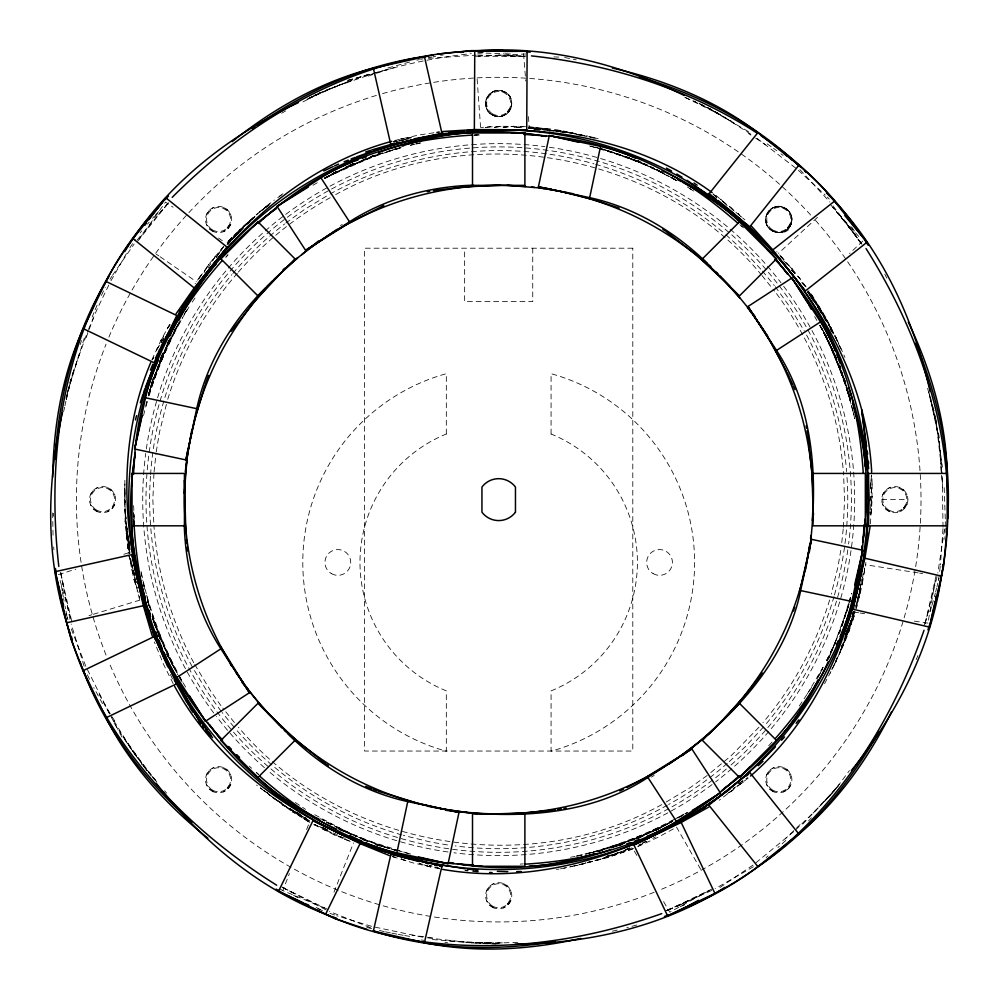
<?xml version="1.0" encoding="UTF-8"?>
<svg xmlns="http://www.w3.org/2000/svg" width="999" height="999" viewBox="0 0 999 999"><rect width="100%" height="100%" fill="white"/><g stroke="black" fill="none" stroke-linecap="round" stroke-linejoin="round"><path stroke-width="0.75" stroke-dasharray="5 3.75" d="M870.404 487.949L870.366 479.557M945.266 526.66L945.304 521.515M786.038 208.604A43.344 23.864 -47.5 0 1 788.835 211.126C793.194 216.084 792.682 224.038 788.361 228.846C792.644 223.951 793.243 215.984 788.735 210.989A45.567 24.513 -50.7 0 0 784.802 207.917C772.202 200.499 758.416 219.418 769.767 229.008A46.928 24.975 -51.6 0 0 772.814 231.169L777.484 232.555L783.328 231.83M945.229 527.934L944.867 539.41M124.863 484.078L124.863 507.679M124.863 491.57L125.137 521.066L128.609 553.309M943.031 527.147L942.219 476.311M942.994 528.633L940.421 564.997M791.895 219.53L791.608 216.746L791.32 223.414M124.863 480.269L125.125 515.109L129.97 552.971M786.375 230.182L787.861 229.008C783.628 233.054 776.46 233.853 771.565 230.444A46.603 24.738 -46.8 0 1 768.743 227.947C761.475 220.055 768.069 205.931 778.795 206.431L776.435 206.668M497.502 116.508C512.3 118.806 517.669 94.942 502.847 91.209A49.338 26.361 82.4 0 0 499.987 90.534C485.127 88.087 479.695 112.313 494.692 115.872M150.462 476.286C145.817 542.594 160.851 610.139 193.107 668.269M150.574 474.725C155.532 401.648 184.515 330.457 231.88 274.613M153.946 473.426L152.859 499.625L153.834 524.288M154.071 471.878L156.031 453.471M843.218 528.908L841.745 542.707M843.331 527.372L844.542 499.625L843.668 476.498M485.701 101.698L485.726 105.544M862.499 579.82L861.937 586.001L856.268 609.003M863.049 573.638L862.636 578.271L863.049 573.763M862.499 579.882L861.937 586.001L865.908 562.4M870.316 501.136L872.139 484.153L871.815 475.112M870.354 523.876L871.94 502.372L872.139 484.153L870.429 499.562M944.517 529.395L937.836 572.989M940.259 566.421L938.685 579.208M860.976 583.703L859.315 597.577L860.913 583.953L860.439 586.126M156.219 451.948L159.503 432.155L166.92 402.21M870.279 509.79L872.127 496.278L870.404 508.641M858.278 595.329L856.493 607.479L858.303 595.479M928.446 620.117L935.626 578.496M840.796 550.374L837.899 567.095L831.293 594.068M856.618 606.343L857.679 600.362M854.432 611.151C850.848 631.655 841.17 650.549 832.017 669.08M858.203 597.377L858.74 594.393M859.265 591.408L859.802 588.423M511.376 107.055L511.675 101.523L510.102 96.766M854.47 611.238L852.796 620.279L855.431 611.825M854.744 609.727L855.581 605.207M936.15 575.524L924.924 624.238M860.938 582.979L861.787 578.896M860.214 587.2L859.078 592.532M937.087 576.66L924.999 624.1M853.146 611.638L848.888 631.405L853.196 612.087M63.586 411.738L64.585 407.255M64.91 405.756L65.909 401.261M66.234 399.762L69.218 386.288M849.325 625.062L845.853 637.637L835.576 662.574L836.925 658.166M938.398 580.681L938.96 578.196M849.387 624.899L847.651 632.504L854.058 611.538M858.116 596.79L858.853 593.593M66.334 399.188L69.555 386.014M936.925 586.863L937.811 583.154M846.977 630.644L844.342 641.221L846.99 630.706M857.367 599.962L855.756 606.293M848.376 627.384L844.567 642.382L848.151 628.808M935.663 591.808L936.6 588.099M66.021 397.989L67.045 394.018M67.295 393.444L69.168 386.238M143.519 415.534L147.065 401.948M148.639 395.916L153.371 377.797M850.661 620.779L844.143 642.257M69.942 384.553L84.828 336.363M846.927 611.138L848.875 603.771M849.262 602.31L851.598 593.468M146.004 404.408L146.803 401.436M148.426 395.479L152.859 379.096M934.34 596.753L935.339 593.044M846.528 612.612L848.963 603.708M849.362 602.222L851.797 593.319M67.383 392.694L68.469 388.748M68.831 387.425L69.543 384.79M66.146 398.738L74.238 369.093L87.962 330.694M834.028 596.465C820.416 643.868 796.553 688.336 764.497 725.823M834.44 594.967C845.728 555.531 849.924 514.06 846.702 473.176M924.475 625.024L928.945 608.99M853.346 612.325L846.328 637.175L855.569 612.312L858.578 612.774M931.917 605.431L933.678 599.238M69.93 383.479L74.238 369.093L70.105 381.93M153.222 378.072L148.601 394.53L170.404 338.024M826.76 660.751L835.102 642.369L848.8 604.72L842.095 626.248M854.033 612.587L844.055 642.282M148.564 393.981L153.247 377.934M842.02 645.816L839.847 653.196L842.12 646.003M930.069 611.638L931.543 606.668M149.85 390.209L150.724 387.325M848.413 603.746L841.121 627.547L848.8 604.72M848.863 602.26L851.598 593.331M151.149 385.889L152.048 383.017M835.576 662.574L836.937 658.191M843.93 640.247L847.102 630.182M148.714 393.968L158.079 367.008M145.879 405.931L147.29 401.486M149.188 395.554L161.963 355.532M849.088 603.995L838.835 633.528L829.882 655.182M152.485 381.581L155.295 373.002M69.843 382.892L79.396 353.571M167.745 399.225C181.893 353.009 205.582 309.64 237.4 273.214M829.645 600.012C815.946 644.767 793.306 686.825 763.011 722.527M80.17 344.58L81.506 340.572M148.389 395.092L161.85 355.344M161.351 356.468L150.35 388.836L169.018 340.397M845.703 634.253L847.14 630.019M841.433 647.876L842.407 644.979M845.341 636.326L848.263 627.672M852.671 614.672L853.646 611.788M839.622 633.354L840.634 630.519M486.001 100.05L487.737 96.341L490.646 93.182M324.575 908.041L282.817 890.633L289.385 873.563M160.951 357.367L162.625 353.047M333.953 892.244L353.509 842.869M158.566 365.721L169.218 340.284M306.618 829.557L309.428 822.464L277.485 800.649M845.229 635.639L848.613 627.097M849.175 625.674L852.572 617.145L848.875 625.761M168.232 341.908L156.256 371.99L175.974 327.859M828.596 658.778L841.707 625.824M830.756 653.683L835.251 642.594M841.87 647.764L843.531 643.668M92.12 317.12L94.618 311.014M88.474 329.445L97.452 308.416L110.302 282.03M170.267 337.824L153.871 377.285L179.121 322.277M791.146 224.063C789.098 230.082 782.429 233.666 776.211 232.367M916.22 659.59L917.931 655.519M95.13 309.802L97.165 304.982M151.898 359.815L160.802 340.609L169.568 324.475M766.458 214.972L769.317 210.452M846.453 631.505L848.276 627.197M841.32 649.138L830.119 673.214M842.332 646.303L843.693 643.269M845.179 636.775L849.587 626.997L845.566 635.451M101.411 295.467L105.245 287.275M827.597 660.227L829.332 656.455L826.972 660.476M826.747 660.651L835.164 642.594M170.604 338.124L164.748 350.399L179.87 321.728M834.989 663.786L823.863 685.064M827.297 660.626L829.332 656.455M161.201 357.53L175.537 328.871M821.303 671.328L822.664 668.631M826.797 660.364L835.539 642.994M841.483 646.353L843.568 642.257M206.431 214.71L209.34 210.265L213.786 207.355M90.41 494.805L93.319 490.359L97.765 487.45M230.781 224.35L227.859 228.783L223.426 231.706M114.76 504.445L111.838 508.878L107.405 511.8M510.876 108.329L507.954 112.762L503.521 115.684L508.603 112.225M206.431 774.899L209.34 770.466L213.786 767.544M230.781 784.54L227.859 788.985L223.426 791.895M766.62 214.71L769.53 210.265L773.975 207.355M790.971 224.35L788.049 228.783L783.616 231.706M486.525 890.921L489.435 886.475L493.881 883.566M510.876 900.561L507.954 904.994L503.521 907.916M882.641 494.805L885.551 490.359L889.997 487.45M766.62 774.899L769.53 770.466L773.975 767.544M906.992 504.445L904.07 508.878L899.637 511.8M817.382 678.221L823.139 667.232M826.735 660.376L828.171 657.629M161.276 357.555L181.406 319.755L172.665 334.116M186.438 310.302L182.118 318.406L189.273 306.556M110.989 280.719L127.572 251.536M818.531 676.46L820.616 672.602L817.444 678.096M199.575 277.834L208.903 264.198L223.988 245.929M198.851 279.096L201.835 273.801L195.092 283.741M179.296 322.078L174.713 330.02L179.52 322.065M152.26 359.915L153.796 357.242L152.273 359.927M807.304 693.98L823.039 667.17M204.133 272.19L208.903 264.198L204.171 272.103M167.133 343.294L171.878 335.427M109.94 279.37L111.863 276.311M129.845 247.852L135.252 239.41M208.129 267.782L216.284 254.907L210.452 264.061M112.512 275.287L134.141 243.993M163.312 336.813L160.802 340.609L163.386 336.713M184.528 313.674L187.937 308.554M192.208 302.148L195.617 297.028M799.212 706.068L812.025 686.85M216.259 257.38L223.127 247.203M216.296 257.23L223.139 247.19M139.261 238.986L165.534 202.148L173.127 207.243M218.981 253.109L222.527 248.189M229.308 225.062L227.123 228.047L228.684 226.124M509.403 109.041L507.217 112.025L508.778 110.102M229.308 785.251L227.123 788.236L228.684 786.313M789.497 225.062L787.312 228.047L788.873 226.124M509.403 901.273L507.217 904.257L508.778 902.334M905.519 505.157L903.333 508.141L904.894 506.218M783.616 791.895L788.049 788.985L790.421 785.738M137.5 241.433L168.744 202.41M837.387 786.787L849.462 770.554M137.15 240.01L168.619 202.51M227.947 244.917L230.806 241.234M231.768 239.997L240.359 228.946L257.967 213.237M232.817 238.511L240.359 228.946L225.974 243.756M788.049 788.985L789.759 786.887M140.11 232.867L141.721 230.894M225.911 257.23L227.897 254.857M836.038 788.186L840.871 782.392M245.042 225.674L249.013 220.929L242.944 228.059M237.874 233.991L241.933 229.246M234.166 237.762L236.164 235.414M237.163 234.241L245.18 224.862L251.885 219.093M831.156 793.893L835.064 789.322M147.502 224.063L149.176 222.115M232.892 273.426C248.314 255.195 265.672 238.574 284.59 224.001M238.411 272.04C265.072 241.371 297.327 215.609 332.979 196.141M758.978 727.21L730.956 755.881L708.366 774.562M763.486 726.997L745.566 746.49L728.433 762.374M835.576 788.636L818.83 807.317L795.466 830.032M838.211 786.188L824.475 801.398L830.681 794.879M158.504 214.41L168.506 203.047M227.085 244.605L230.719 240.472M830.169 795.017L800.736 826.298M234.103 237.375L245.18 224.862L226.061 243.257M152.585 218.257L154.296 216.333M227.56 243.669L254.882 216.259M768.693 745.741L772.839 741.158M252.797 218.956L254.87 216.671M231.643 239.448L245.804 224.65L261.763 210.077M155.157 215.372L158.641 211.551M225.886 257.105L227.972 254.82M251.648 220.08L254.807 216.658M265.884 206.643L261.713 211.151L265.884 206.643L263.823 208.366M808.503 820.916L811.438 817.819M813.099 813.149L835.501 789.747M247.827 223.888L249.962 221.703M862.849 241.009L849.525 253.534M817.482 217.357L778.433 253.371M488.686 94.942L493.881 91.334M231.993 239.173L229.733 241.246L232.08 239.186M233.117 238.137L238.749 232.954M793.456 831.842L754.22 864.185M785.826 840.459L777.971 847.477M727.247 763.386C709.278 779.108 689.585 792.881 668.693 804.445M748.239 778.046L719.23 800.236M259.328 212.375L262.712 209.515M243.694 227.697L237.824 232.617L243.893 227.722M766.071 857.592L768.056 855.943M259.116 212.312L262.55 209.515M269.068 205.357L263.836 208.566L270.741 203.022M266.933 205.806L274.3 200.025M263.711 208.616L267.195 205.881M285.814 223.039L304.732 209.34L328.708 194.805M707.155 775.511L690.833 787.187L664.41 803.109M251.086 220.554L246.204 224.288L249.887 221.578M753.034 865.072L716.907 889.547M277.772 197.652L281.356 195.055M279.658 196.066L282.904 193.731M738.748 783.628L747.664 777.547M738.711 783.566L745.092 779.245M340.409 225.624L342.257 224.45M263.836 208.566L269.056 205.257M753.383 866.745L715.134 888.698M651.423 777.11L654.208 775.386M727.634 793.381L734.14 789.497L727.434 793.481M655.394 830.743L672.889 820.491M674.238 819.692L683.653 814.173M281.681 113.212L285.714 110.852M679.757 817.057L683.628 814.797M312.974 185.24L318.281 182.168M324.912 178.322L336.863 171.403M658.004 829.395L672.739 820.953M678.096 817.881L687.462 812.499L633.528 840.334M324.388 178.346L335.202 172.19M673.388 828.92L657.642 837.474L636.126 847.377M330.057 194.031C409.503 149.725 506.643 138.586 594.03 163.873M667.332 805.219C603.321 840.771 527.834 855.306 455.207 845.916M325.262 177.71L337.175 171.066M324.263 178.184L338.499 170.33M379.408 153.846L325.449 177.76L328.084 176.311M671.94 821.49L665.346 825.087M655.694 830.594L672.914 821.178M638.423 845.991L646.415 841.645M709.452 890.409L669.805 912.199L662.861 900.361M329.395 175.587L337.362 171.353M712.1 888.96L667.02 910.564M664.023 825.798L651.985 831.98M302.984 101.898L320.904 92.507L314.623 95.205M324.737 178.059L352.822 164.011L324.563 178.359M638.661 838.099L672.652 821.19M629.432 847.951L622.602 851.448L602.085 858.79M629.382 847.989L622.602 851.448L631.493 847.776M324.45 178.746L354.433 163.599M335.664 194.618C473.414 117.944 660.501 152.822 761.001 274.375M661.725 804.632C524.9 880.743 339.335 846.99 238.411 727.21M652.709 838.348L655.631 836.875M711.8 890.409L667.17 910.539M638.411 838.149L672.489 821.253M307.592 99.376L318.594 93.956L307.267 98.976M325.449 177.76L354.295 163.499M636.226 839.148L670.566 822.165L615.147 846.665L624.163 843.293M638.798 838.011L666.683 824.275M704.557 892.931L675.686 907.117L696.927 896.79M345.417 167.27L348.114 165.946M617.869 852.634L612.375 855.306L617.994 852.584M642.832 842.694L645.342 841.508M403.933 146.066L349.475 165.285L353.546 163.349M337.999 171.353L379.695 153.496M309.003 98.327L313.112 96.391M646.828 841.208L641.895 843.506M604.919 857.492L609.165 855.556M314.473 95.767L324.088 91.458M330.719 174.975L366.196 158.841M604.907 857.504L609.14 855.581M638.923 844.854L640.908 843.955M314.098 95.529L320.904 92.507M307.08 99.188L340.647 84.515L368.306 74.251M492.794 91.896C499.35 88.436 508.279 91.671 510.876 98.689M619.517 845.316L623.788 843.443M630.906 840.334L659.39 827.896L631.868 840.221L644.53 834.814L609.74 847.839M666.558 910.414L689.223 900.549M366.233 158.804L345.392 167.844L382.704 152.959L368.082 157.967L385.164 152.46M309.29 97.927L336.114 86.389L329.096 89.036M619.293 845.566L626.298 842.582M326.848 90.247L333.741 87.338M504.42 115.21C497.877 118.556 489.098 115.272 486.525 108.329M615.109 846.852L624.987 842.781M630.631 840.446L656.018 829.957L597.814 851.535M631.93 847.876L602.497 858.591M323.439 91.471L336.114 86.389M666.533 910.613L673.601 907.716L666.308 910.489M633.391 848.488L608.379 857.367L579.82 864.722M680.082 906.717L686.076 904.295M318.968 93.232L347.565 81.793M349.475 165.285L353.746 163.599M360.864 160.777L379.383 153.446M337.387 85.902L374.675 73.177M325.462 90.472L351.461 80.744M633.091 848.888L614.26 855.306L592.894 861.038M609.602 848.076L635.514 838.636M625.224 849.612L629.507 848.076M611.201 848.114L613.811 847.202M597.789 851.772L625.287 842.607M386.588 151.998L397.977 148.327M591.058 852.896L635.476 838.586M58.392 574.637L75.837 569.13M370.517 156.518L379.245 153.771M89.023 615.621L91.92 614.722M93.369 614.273L139.823 600.124M600.799 859.19L566.957 867.681M585.626 854.295L633.903 839.572M123.901 554.27L128.284 552.934L126.224 533.154L125.387 509.927M387.624 151.411L396.491 148.776M601.086 859.028L579.707 864.784M387.887 67.957L413.124 61.101M375.974 72.79C407.068 63.511 438.998 56.993 471.266 53.646M370.579 156.656L380.869 153.684M386.75 151.998L402.909 147.34M387.387 151.661L403.334 147.165M410.577 145.117L413.474 144.293M597.302 851.86L603.309 850.161M636.788 924.999L626.823 927.696M347.877 80.345L371.928 73.776M373.439 73.364L382.455 70.892M347.677 80.42L398.027 66.708M783.141 231.83L778.795 232.617M596.053 851.822L603.433 849.837M610.814 847.851L621.153 845.067M774.525 207.205L778.795 206.431M394.68 140.497L418.331 135.127L439.635 131.893M607.492 856.031L617.882 853.383L607.617 855.956M576.51 856.043L621.116 844.992M577.884 856.006L591.358 852.709M592.857 852.334L603.334 849.774M393.718 142.395L397.789 141.408M416.895 60.215L419.405 59.615M612.399 931.193L618.194 929.857M393.906 149.126L401.373 147.402M410.339 145.342L414.822 144.318M416.321 143.981L420.804 142.944M399.15 141.071L403.234 140.147M415.559 143.906L420.079 142.894M588.573 862.012L591.808 861.288M420.666 59.341L423.176 58.791M573.95 866.071L578.271 865.134M404.595 139.835L408.703 138.961M428.184 57.73L431.943 56.968M574.038 865.871L576.923 865.296M569.617 866.97L572.514 866.395M570.554 857.279L575.087 856.393M576.585 856.106L582.617 854.932M433.191 56.731L435.701 56.256M563.823 868.069L566.72 867.544M560.389 868.855L565.646 867.931M440.696 55.357L443.206 54.933M556.455 869.467L559.078 869.055M405.644 139.585L393.456 141.433L405.644 139.673M494.393 127.31L502.085 126.261L525.761 126.673M494.468 127.298L502.085 126.261L481.181 127.397M428.521 58.354L476.248 55.082M503.346 127.397L513.948 126.249L503.146 127.397M473.976 135.252L478.571 134.803M478.384 52.959L485.464 52.385M516.583 127.397L524.238 126.798M516.683 127.36L524.25 126.786M520.192 864.11L523.276 863.885M474.088 135.04L477.097 134.853M526.411 53.946L478.371 56.106M514.01 127.373L523.089 126.935M474.35 135.227L482.005 134.84M528.271 127.984C551.023 127.01 573.538 132.855 595.416 138.536M528.346 127.934L537.537 127.56L528.708 126.873M439.61 132.13L436.551 132.255L439.635 132.143M475.349 56.256L525.349 56.356M502.46 942.881L474.05 943.081L425.399 937.649M504.02 942.831L521.141 942.257M477.51 55.057L525.187 56.306M533.691 129.083L549.25 128.883L534.028 128.971M499.1 943.456L482.242 943.568L495.904 944.067M477.335 52.91L504.17 53.659M542.969 129.87L561.388 131.169L587.824 136.114M535.002 129.87L550.599 129.845L528.733 128.272M881.717 499.625L907.904 499.625A13.099 13.099 0 0 1 888.261 510.964A13.099 13.099 0 0 1 888.261 488.286A13.099 13.099 0 0 1 907.904 499.625M498.501 943.506L468.431 942.656L431.618 939.447M500.149 942.869L465.884 942.482L499.662 943.918M558.266 131.106L548.938 130.919L559.84 131.131M498.464 55.07L526.211 55.994M553.833 56.918L560.114 57.13M534.403 129.783L537.524 129.882M509.577 55.832L526.211 56.618M529.757 128.059L562.387 131.381L597.04 138.624M449.6 940.908L499.45 943.693M560.214 132.093L572.514 132.855L560.127 131.943M505.457 53.721L511.913 54.146M534.79 129.533L539.435 129.845M576.473 134.478L581.068 134.828L576.498 134.465M444.905 942.519L447.739 942.756M535.052 129.233L541.071 129.858M576.386 134.703L580.968 135.177M593.019 137.387L589.123 136.426M534.877 129.408L539.335 129.92M576.573 134.54L584.015 135.489M421.178 939.972L423.938 940.321M927.946 623.089L914.36 621.141M780.044 206.493L786.038 208.616M918.131 572.864L865.634 564.797M919.629 573.089L922.639 573.538M860.089 613.011L864.597 613.711M422.739 937.212L372.989 926.697M404.732 935.551L411.238 936.612M447.477 844.967L430.594 842.032L403.359 835.376M439.56 868.843L412.962 862.899L392.357 856.568M398.276 934.402L403.446 935.314M564.647 57.505L576.248 59.84M391.883 933.166L397.003 934.152M385.527 931.855L390.609 932.904M567.395 132.43L529.145 126.636L528.171 112.949M568.481 132.655L571.728 133.379M384.265 931.58L376.723 929.869M366.783 927.409L371.74 928.658M594.318 137.725L598.189 138.749M589.597 145.941L611.688 151.786L590.909 146.116M376.598 844.967L395.866 850.099M397.352 850.499L410.689 854.045M595.129 147.14L598.014 147.914M375.187 844.654L400.512 851.51M371.553 926.323L336.675 915.733M595.541 164.298C642.944 177.897 687.412 201.761 724.899 233.828M401.86 834.952C337.462 816.52 278.646 778.958 234.927 728.184M599.462 148.314L615.309 152.972M397.939 850.936L373.501 843.493M590.921 146.279L626.623 157.193L605.219 150L641.445 163.224M601.785 148.826L608.204 150.874M395.604 850.424L381.493 845.803M362.013 838.723L410.939 854.345M616.745 153.421L619.605 154.333M342.507 837.412L333.654 834.54L312.5 823.888M345.342 838.348L333.654 834.54L350.162 841.52M647.889 165.122L609.477 151.286L633.016 159.278M634.49 159.778L640.534 161.813M625.324 156.219L629.595 157.692M363.149 839.585L384.965 847.177L338.324 828.521M370.467 927.646L329.458 911.425M329.907 913.336L335.327 915.246M331.568 832.467L322.952 829.407L330.257 832.017M333.017 832.966L337.325 834.502M358.404 837.237L380.207 845.379M363.561 840.034L367.807 841.558L322.752 820.004M617.195 153.871L644.792 164.023M631.318 159.016L624.899 156.606L653.558 168.019M640.946 161.888L638.074 160.764L669.78 176.673M317.907 908.828L324.126 911.363M325.374 828.895L313.923 824.45L325.224 828.883M632.604 159.49L658.041 170.142M340.971 830.094L351.011 834.09M352.435 834.652L372.502 842.632M634.015 160.065L650.973 166.883M340.472 829.994L344.63 831.68M346.016 832.242L357.118 836.737L339.061 828.321M401.423 858.953L407.068 861.25L401.398 858.928M315.01 824.824L317.807 825.998M323.389 828.358L328.983 830.731M634.015 160.102L660.826 171.653M338.286 828.783L350.936 834.252M360.776 838.511L367.807 841.558M327.36 909.215L282.355 887.437M343.132 830.806L349.475 833.566M661.113 171.641L640.272 162.512L665.284 174.163M684.777 97.365L706.143 106.793L693.668 100.887M642.832 163.861L666.033 174.375M338.099 828.521L341.87 830.256L336.501 827.347M326.036 909.877L282.48 887.549M326.548 822.502L333.504 825.736M306.393 818.293L292.295 811.712L268.419 794.405M301.923 816.283L292.295 811.712L309.927 822.439M649.288 166.333L662.936 172.827M324.001 828.421L326.935 829.832M685.514 97.565L720.416 114.86L752.547 135.252M316.134 907.454L321.84 910.276M326.586 822.102L351.136 834.39M664.922 174.263L656.705 170.142L677.297 180.944M699.587 103.796L704.957 106.531M299.088 813.523L282.555 805.057L296.378 812.287M663.561 173.139L656.867 169.68L664.922 174.088M783.616 207.355L788.049 210.265L790.971 214.71M773.975 231.706L769.53 228.783L766.62 224.35M899.637 487.45L904.07 490.359L906.992 494.805M889.997 511.8L885.551 508.878L882.641 504.445M223.426 207.355L227.859 210.265L230.781 214.71M213.786 231.706L209.34 228.783L206.431 224.35M783.616 767.544L788.049 770.466L790.971 774.899M773.975 791.895L769.53 788.985L766.62 784.54M107.405 487.45L111.838 490.359L114.76 494.805M97.765 511.8L93.319 508.878L90.41 504.445M503.521 883.566L507.954 886.475L510.876 890.921M223.426 767.544L227.859 770.466L230.781 774.899M493.881 907.916L489.435 904.994L486.525 900.561M213.786 791.895L209.34 788.985L206.431 784.54M706.293 107.23L749.962 132.467M314.772 814.759L351.223 834.165M676.81 180.482L670.391 177.023L677.172 180.869M670.292 176.998L676.997 180.644M320.404 818.606L331.131 824.425M308.092 819.867L282.355 804.395L256.543 785.064M281.693 886.812L296.341 894.754M503.521 91.334L506.193 92.795M323.314 827.622L327.26 829.782M309.503 820.916L286.438 807.055L268.381 794.255M707.342 107.455L713.311 110.777M281.119 802.572L273.064 798.039L282.48 803.458M293.506 895.254L299.151 898.438M707.042 107.255L731.143 120.954M714.497 111.451L720.416 114.86L713.96 111.026M709.253 108.292L734.39 123.339M670.978 177.248L676.248 180.444M689.435 188.436L694.705 191.633M280.357 889.147L282.817 890.633M263.711 790.634L270.367 794.704M297.502 812.799L306.531 818.356M263.836 790.684L270.367 794.817M687.275 186.9L692.432 190.235M295.342 802.484L305.532 809.352M156.344 254.208L158.853 255.919M160.102 256.768L196.366 281.693M218.531 238.074L222.302 240.672M767.095 143.856L772.489 147.64M756.992 138.324L796.128 168.431M773.563 148.414L776.747 150.712M780.956 153.809L783.041 155.369M715.821 195.292L744.929 219.855M290.322 808.753L296.428 813.373L290.422 808.79M276.611 799.974L272.265 796.528M260.252 787.874L262.55 789.722M256.306 772.402L258.679 774.387M726.073 234.84L745.566 252.759L761.45 269.892M741.158 225.811L743.493 227.822M798.388 170.342L825.211 195.03M739.872 224.75L742.182 226.748M780.344 256.318L792.707 269.48L807.155 288.261M780.419 256.368L784.914 260.464L776.722 251.673M249.338 766.171L251.623 768.256M256.181 772.439L258.454 774.525M713.124 194.006L717.644 198.202M713.111 194.018L717.607 198.239M783.728 260.914L792.707 269.48L783.828 260.976M727.16 205.657L720.541 199.101L724.937 203.484M799.937 169.63L829.857 202.035M827.247 197.065L829.27 199.101M791.533 270.092L800.124 278.746L796.852 275.437M791.395 269.917L795.766 274.338M734.14 211.064L728.92 205.582L734.29 211.239M801.91 282.655L806.106 287.138L801.985 282.692M858.828 236.513L832.779 207.193M803.283 284.053L805.294 286.326M152.547 777.384L155.582 780.818M807.691 291.034C822.352 307.817 831.655 328.571 840.733 348.751M807.779 291.059L813.81 298.014L808.84 290.684M830.781 204.932L856.593 236.401L836.325 211.401M762.462 271.066L774.325 285.514M762.012 275.549L774.587 291.171M234.378 722.527L222.814 708.079M233.916 726.997L222.115 712.512M155.507 780.119L141.346 763.548L147.128 770.704M164.598 790.771L166.621 793.144M833.054 205.869L861.812 243.931M810.226 295.954L820.079 308.004L807.654 292.595M841.795 217.982L856.593 236.401M775.274 286.738L788.973 305.669L804.282 330.981M221.154 711.276L208.416 693.581L193.868 669.617M156.893 782.042L131.993 750.087L110.539 715.421M820.179 311.488L825.848 318.906L833.703 333.054M820.216 311.501L825.848 318.906L807.766 291.571M146.878 770.291L129.158 746.078L113.012 721.403M817.544 307.118L825.961 318.219L817.569 306.955M810.102 296.278L822.989 313.599L828.621 324.388M860.926 243.319L847.164 224.663L861.875 244.081M141.97 763.736L131.993 750.087L136.613 756.855M807.941 292.62L822.989 313.599L809.302 290.871M123.077 736.375L151.973 777.085M808.566 292.232L816.245 303.471M776.485 293.606C815.359 346.104 839.148 409.74 843.556 474.962M220.916 705.644L211.139 691.77L194.455 663.998M861.15 243.294L857.641 238.286L861.101 243.481M851.523 226.885L855.219 232.205M124.975 739.947L137.874 758.591M830.069 328.958L836.138 337.849L834.315 334.253M830.119 328.971L836.138 337.849M823.95 317.682L827.384 322.814L817.582 307.43M807.704 292.045L813.461 301.024M819.792 310.314L817.07 304.707L832.017 330.169L842.257 351.436M165.996 653.633L177.834 673.813M178.621 675.162L186.513 688.623M814.622 316.546L816.92 320.529M820.004 325.836L829.232 341.77M700.661 869.28L676.535 827.147M636.887 855.506L633.853 850.211M171.229 662.949L176.598 672.327M179.67 677.684L182.742 683.029M179.783 678.096L181.269 680.681M814.247 301.548L810.451 294.905L813.423 300.374M819.979 325.312L826.91 337.475M109.216 713.074L86.426 667.619M102.51 703.708L93.744 687.574M824.3 332.804L827.984 339.423L822.277 329.071M173.164 683.591L163.699 664.66L154.37 641.957M822.739 330.319L826.972 338.286M173.239 666.283L177.747 674.775M819.754 325.337L830.619 345.679M99.038 694.105L122.752 738.586M830.669 345.529L821.29 327.747L836.862 359.34M171.129 662.287L172.527 664.959M884.789 274.226L886.85 278.147M820.878 326.86L822.726 330.444M158.691 635.839L178.684 674.562M179.395 675.948L182.967 682.854M817.07 304.707L819.854 310.152M170.417 660.963L166.346 652.909M819.954 325.487L834.315 353.758L823.351 331.643L840.122 368.544L831.081 347.702L845.366 383.628L838.773 365.184M806.593 335.052C828.995 377.235 842.931 423.976 846.59 471.615M193.694 662.649C171.254 620.416 157.392 573.563 153.946 525.824M829.033 342.307L830.381 344.992M172.54 678.958L168.868 671.428M171.029 661.538L174.051 667.607M158.491 635.789L160.527 639.909M163.923 646.778L175.474 670.129M87.363 674.837L90.21 680.631M829.108 325.374L830.082 327.372M831.056 346.341L834.964 354.47M836.725 339.048L844.942 357.317M836.95 359.24L824.874 334.29L845.254 381.855M830.569 328.371L832.005 331.368M826.96 338.923L836.638 360.102M154.957 625.486L170.429 660.314M825.873 320.317L823.326 314.735L825.748 320.329M152.285 617.494L175.574 670.029M153.496 621.778L166.908 652.934M85.814 666.271L69.992 625.599M158.629 634.065L160.215 637.886L152.335 616.283M845.341 381.805L829.62 343.718L847.839 390.472M153.796 621.678L168.356 656.942L147.328 600.199M135.027 575.262L129.083 556.218L133.941 579.408L139.897 597.976M842.881 375.437L840.346 369.006L849.987 398.901M155.02 625.099L157.043 630.244M137.225 588.124L133.941 579.408L137.188 588.036M850.349 401.361L843.381 376.723L845.304 381.918M847.951 390.409L833.566 351.823L849.138 396.029L843.381 376.723M152.572 618.631L154.008 622.527L152.273 616.67M84.103 666.233L71.216 624.063M152.497 618.131L154.008 622.527M136.264 582.242L131.281 567.844L136.326 582.517M838.785 364.36L850.361 399.088M148.489 604.495L149.45 607.392M152.335 616.083L157.168 630.556M157.642 631.992L159.091 636.338M139.698 599.525L137.05 590.921M838.71 364.385L850.299 400.786M66.046 613.411L67.757 618.818M129.083 556.218L133.554 570.741M143.581 585.089L145.367 590.946M147.153 596.79L157.417 630.444M157.867 631.905L160.09 639.223M850.524 400.724L839.984 365.634L853.096 411.188M147.502 600.561L150.112 609.353M60.065 580.431L70.817 618.144M129.92 558.778L132.38 567.532M129.795 553.483L127.323 544.555L129.733 553.421M133.192 570.454L134.003 573.376M847.314 388.986L850.499 400.799M147.303 599.924L149.276 607.317M71.641 621.041L61.114 575.112M927.621 388.286L936.525 424.975M844.867 380.157L846.016 384.603M846.403 386.076L850.986 403.871M851.373 405.357L854.819 418.693L853.908 414.16M141.171 572.976L146.329 593.793M146.703 595.279L149.65 607.18M134.977 577.584L132.954 569.093M69.992 619.205L60.602 572.439M130.02 549.475L125.999 532.829L129.82 549.138M929.669 394.917L937.362 430.544L942.419 467.157M848.975 393.294L850.386 399.263M930.606 397.477L935.176 416.883L933.94 410.164M128.709 540.234L126.636 531.306L128.734 540.434M67.37 617.382L67.944 619.855M848.863 393.331L850.236 399.313M852.634 409.777L854.694 418.743M932.142 403.983L933.116 408.416M132.717 568.031L131.568 562.712M928.858 391.958L937.749 433.067L936.937 427.672M66.021 611.163L66.833 614.897M933.416 409.89L934.627 415.796M127.285 531.693L125.137 521.066L128.696 539.448M127.597 533.204L128.521 537.762M65.01 606.156L65.522 608.666M130.719 558.441L131.356 561.65M141.046 571.49L142.807 580.531M143.094 582.042L143.981 586.563M128.996 540.983L129.882 545.579M63.574 598.601L64.048 601.123M60.951 572.864L63.611 587.774M62.475 592.257L63.362 597.34M129.533 552.022L126.586 531.231L124.937 509.153M126.186 518.394L124.7 509.278L126.099 518.481M61.451 585.876L62.275 590.983M128.883 540.646L129.858 546.79M935.913 419.692L942.057 473.613M935.526 417.195L939.847 449.288M129.321 545.104L129.882 549.612M124.912 491.308L124.55 488.274L124.9 491.296M129.383 543.756L129.882 548.226M133.616 520.267L134.091 524.875M765.696 219.53L765.971 222.228M133.566 511.888L134.69 524.188M938.61 433.091L941.433 465.509M938.511 432.892L942.544 481.693M523.551 53.671L525.761 81.019M133.654 521.69L133.891 524.687M477.122 78.946L480.581 127.385M128.122 536.6L128.996 548.813L128.222 536.738M133.616 521.74L133.816 524.787M53.709 546.915L53.896 549.837M133.566 519.343L133.878 523.988M944.192 487.649L945.316 520.229M53.546 513.261L53.734 516.258M134.078 524.8L133.616 515.584M133.591 513.436L134.141 524.225M133.629 505.594L134.44 524.138M53.047 535.189L52.647 512.949M532.742 248.202L532.742 301.636L464.647 301.636L464.647 248.202M815.471 220.342A422.302 422.302 0 0 1 658.353 890.584M654.145 892.282A422.302 422.302 0 0 1 108.891 662.075M106.044 655.069A422.302 422.302 0 0 1 106.044 344.18M108.891 337.175A422.302 422.302 0 0 1 376.611 95.355M382.492 93.619A422.302 422.302 0 0 1 811.3 215.697M726.298 769.068A352.709 352.709 0 0 1 177.46 645.242A352.709 352.709 0 0 1 446.066 150.861A352.709 352.709 0 0 1 848.613 543.956M847.814 549.825A352.709 352.709 0 0 1 730.793 765.209M432.542 937.824A1438.385 752.21 -50.3 0 1 412.112 935.114M293.069 898.9A1442.044 744.505 87.7 0 1 281.78 892.444M114.848 721.116A1438.385 752.21 1.1 0 1 104.233 703.458M58.317 587.799A1442.044 744.505 -40.9 0 1 56.331 574.949M86.201 337.612A1438.385 752.21 52.5 0 1 93.394 318.306M155.182 210.302A1442.044 744.505 10.5 0 1 163.998 200.737M368.181 76.111A1438.385 752.21 -76 0 1 387.749 69.693M510.726 50.662A1442.044 744.505 61.9 0 1 523.701 51.586M748.438 133.529A1438.385 752.21 -24.6 0 1 750.898 135.09M755.694 138.174A1438.385 752.21 -24.6 0 1 765.659 144.818M857.204 229.108A1442.044 744.505 -66.6 0 1 863.848 238.736M497.514 116.558A51.486 26.573 79 0 1 494.692 115.946M940.633 466.62A1438.385 752.21 26.8 0 1 942.544 487.125M933.728 611.251A1442.044 744.505 -15.2 0 1 929.944 623.701M790.584 223.526A14.036 8.429 -39.8 0 1 787.662 228.571M788.673 229.633A13.536 9.103 -56.1 0 1 783.241 232.442M767.482 212.887A7.03 3.771 -48.4 0 1 769.904 209.94M800.049 824.562A1438.385 752.21 78.3 0 1 785.202 838.835M682.654 909.34A1442.044 744.505 36.2 0 1 670.566 914.135M783.678 286.288A355.981 355.981 0 0 1 715.596 781.892M712.025 784.602A355.981 355.981 0 0 1 453.958 852.784M448.039 851.985A355.981 355.981 0 0 1 268.981 771.578M264.448 767.682A355.981 355.981 0 0 1 216.433 716.533M213.724 712.961A355.981 355.981 0 0 1 145.729 453.409M146.341 448.963A355.981 355.981 0 0 1 544.917 146.653M549.363 147.265A355.981 355.981 0 0 1 780.968 282.717M864.535 568.131L864.135 574.275L864.535 568.206M871.44 475.187L870.404 489.023L871.428 475.187M871.64 508.491L870.416 516.008L871.64 508.491M163.711 338.349L155.532 351.536L163.749 338.386M170.03 324.825L166.533 329.82L170.055 324.812M232.018 237.275L227.485 243.544L232.018 237.275M249.713 220.891L246.728 224.475L249.713 220.891M743.631 781.942L733.154 788.611L743.631 781.942M585.589 862.949L581.331 864.597L585.614 862.936M490.159 126.736L485.601 127.472L490.159 126.736M411.313 137.712L400.524 138.986L411.301 137.75M539.71 128.883L535.114 128.996L539.71 128.883M632.792 248.202L364.61 248.202L364.61 751.048L632.792 751.048L632.792 248.202M560.914 130.657L550.087 130.394L560.914 130.657M349.026 840.609L344.593 839.285L348.963 840.596M439.585 868.468L429.27 865.284L439.585 868.456M430.681 867.144L418.943 863.111L430.681 867.144M309.378 821.016L302.272 817.994L309.303 821.028M395.292 857.579L392.482 856.355L395.292 857.579M493.593 115.484L491.333 114.361L493.593 115.484M741.233 216.958L738.161 213.574L741.233 216.983M831.18 328.309L827.547 323.301L831.18 328.309M831.468 328.659L827.934 323.614L831.468 328.659M830.931 329.258L829.207 324.975L830.856 329.258M127.422 529.645L125.537 520.504L127.397 529.607M124.937 502.01L124.488 498.976L124.925 501.998M551.073 434.016L551.073 373.688A195.891 195.891 0 0 1 551.073 751.211L551.073 690.883A138.699 138.699 0 0 0 551.073 434.016M446.316 434.016L446.316 373.688A195.891 195.891 0 0 0 446.316 751.211L446.316 690.883A138.699 138.699 0 0 1 446.316 434.016M331.406 573.613A12.887 12.887 0 0 0 350.736 562.449A12.887 12.887 0 0 0 331.406 551.286A12.887 12.887 0 0 0 331.406 573.613M653.109 573.613A12.887 12.887 0 0 0 672.427 562.449A12.887 12.887 0 0 0 653.109 551.286A12.887 12.887 0 0 0 653.109 573.613M888.785 510.052A12.05 12.05 0 0 0 906.867 499.625A12.05 12.05 0 0 0 888.785 489.185A12.05 12.05 0 0 0 888.785 510.052M772.776 229.957A12.05 12.05 0 0 0 790.846 219.53A12.05 12.05 0 0 0 772.776 209.091A12.05 12.05 0 0 0 772.776 229.957M492.669 113.936A12.05 12.05 0 0 0 510.739 103.509A12.05 12.05 0 0 0 492.669 93.069A12.05 12.05 0 0 0 492.669 113.936M212.575 229.957A12.05 12.05 0 0 0 230.644 219.53A12.05 12.05 0 0 0 212.575 209.091A12.05 12.05 0 0 0 212.575 229.957M96.553 510.052A12.05 12.05 0 0 0 114.623 499.625A12.05 12.05 0 0 0 96.553 489.185A12.05 12.05 0 0 0 96.553 510.052M212.575 790.159A12.05 12.05 0 0 0 230.644 779.72A12.05 12.05 0 0 0 212.575 769.292A12.05 12.05 0 0 0 212.575 790.159M492.669 906.168A12.05 12.05 0 0 0 510.739 895.741A12.05 12.05 0 0 0 492.669 885.301A12.05 12.05 0 0 0 492.669 906.168M772.776 790.159A12.05 12.05 0 0 0 790.846 779.72A12.05 12.05 0 0 0 772.776 769.292A12.05 12.05 0 0 0 772.776 790.159M492.145 114.848A13.099 13.099 0 0 0 511.788 103.509A13.099 13.099 0 0 0 492.145 92.17A13.099 13.099 0 0 0 492.145 114.848M772.252 791.058A13.099 13.099 0 0 0 791.895 779.72A13.099 13.099 0 0 0 772.252 768.381A13.099 13.099 0 0 0 772.252 791.058M492.145 907.08A13.099 13.099 0 0 0 511.788 895.741A13.099 13.099 0 0 0 492.145 884.402A13.099 13.099 0 0 0 492.145 907.08M212.05 791.058A13.099 13.099 0 0 0 231.693 779.72A13.099 13.099 0 0 0 212.05 768.381A13.099 13.099 0 0 0 212.05 791.058M96.029 510.964A13.099 13.099 0 0 0 115.672 499.625A13.099 13.099 0 0 0 96.029 488.286A13.099 13.099 0 0 0 96.029 510.964M212.05 230.869A13.099 13.099 0 0 0 231.693 219.53A13.099 13.099 0 0 0 212.05 208.192A13.099 13.099 0 0 0 212.05 230.869M771.253 230.232A13.099 13.099 0 0 0 791.832 220.704A13.099 13.099 0 0 0 773.288 207.642A13.099 13.099 0 0 0 771.253 230.232"/><path stroke-width="1.5" d="M184.34 480.282L185.914 533.216M474.35 129.57L474.75 50.999L527.122 51.261L526.735 129.833L474.35 129.57L442.732 131.518M132.043 473.439L132.043 525.811L184.428 525.811L184.428 473.439L132.043 473.439L132.043 486.301M865.346 525.811L865.346 473.439L812.974 473.439L812.974 525.811L865.346 525.811L865.396 518.706M52.685 477.372C53.409 426.523 62.1 375.137 83.254 328.621L105.981 281.431C118.107 257.53 133.566 235.389 151.124 215.16M947.114 528.446L943.68 565.771L936.725 599.662M133.454 474.463L135.302 447.315M184.303 493.369L187.824 448.514M863.935 524.787C862.874 561.6 856.255 598.501 841.807 632.504M947.689 518.706C951.622 458.741 938.598 398.651 915.821 343.369M55.082 459.415C58.729 395.592 75.05 331.606 108.754 276.848M868.631 512.175L863.311 559.615L852.984 609.24L929.495 627.11L935.064 601.485M867.057 534.365L868.456 500.462L867.756 471.878M813.223 516.471L813.498 513.124M946.69 531.156L946.965 528.046M866.32 542.807L866.583 539.997M135.427 446.103C138.549 416.433 146.216 387.225 158.491 360.015M185.315 471.64L185.839 467.22M809.852 548.501C817.931 481.306 814.884 408.716 776.535 350.424L748.001 306.493L791.932 277.972L808.079 303.684M867.219 535.501L867.569 532.717M942.569 567.045L942.869 564.56M809.427 551.848L809.714 549.625M870.017 526.972L864.884 558.229L852.984 609.24M185.976 466.108L186.85 459.49M866.32 542.457L866.695 539.672M942.119 570.779C932.841 644.63 897.651 713.024 851.385 770.479M134.353 459.565C127.335 503.159 130.419 548.201 143.219 590.446M862.861 540.896C870.166 496.478 867.007 450.549 853.808 407.53M865.309 549.4L865.721 546.615M187.325 456.206L191.121 433.703M134.54 458.354L135.102 454.72M809.577 546.328L806.967 561.813M861.687 548.164L862.087 545.741M864.422 554.932C850.898 637.961 815.109 720.167 750.499 776.061M935.576 598.738L936.063 595.966M806.28 565.546L806.742 563.061M191.358 432.467L191.833 430.007M805.319 570.479L805.793 568.006M141.383 419.405L134.615 449.013L185.851 459.902L195.055 418.593L204.845 385.626M854.657 584.89L862.786 550.237L811.55 539.348L800.923 586.026M929.495 627.11L941.395 576.098C963.673 462.437 926.622 344.63 866.033 248.564M61.339 417.944C46.528 487 45.654 560.414 68.319 627.909M134.615 449.013L145.504 397.777C157.73 345.991 187.35 300.112 222.19 260.589M185.851 459.902L196.741 408.666C206.768 362.375 232.48 320.729 265.784 287.512M407.742 801.585L458.978 812.474L448.089 863.71L396.853 852.821L407.742 801.585C361.825 791.62 320.429 766.258 287.362 733.303M707.679 263.661C675.087 231.768 634.465 207.417 589.66 197.665L538.424 186.776L549.313 135.539L578.908 142.308M589.66 197.665L600.549 146.428L549.313 135.539M682.379 755.581C736.338 713.548 786.388 659.69 800.661 590.584L811.55 539.348M775.212 738.661C810.039 699.138 839.672 653.246 851.897 601.473L862.786 550.237M61.613 416.62L62.512 412.612M377.21 931.955L373.364 931.043L390.896 854.295M373.364 931.043L424.425 942.706L441.92 866.108L390.846 854.445M135.427 419.93L136.563 415.609M141.721 418.144L142.395 415.621M799.45 591.358L800.561 587.362M140.297 402.709L143.044 394.143M793.418 611.026L794.704 607.142M143.506 392.719L144.98 388.461M924.013 630.282C886.675 737.549 817.681 839.972 714.922 893.418L667.619 915.921L633.89 844.954L681.193 822.464L708.84 806.992M205.294 384.353L208.529 375.424M145.467 387.038L161.089 348.639L181.893 308.504M150.724 362.587C116.671 443.481 122.028 535.551 148.052 617.869M150.387 370.13L152.897 364.173M840.084 636.55L841.233 633.853M169.892 336.089L171.166 333.316M828.146 661.763C815.184 690.421 798.426 717.682 776.485 740.371L739.447 777.409L702.409 740.371L739.447 703.333L776.485 740.371M836.463 644.605L838.311 640.584M155.519 358.241L157.692 353.534M158.242 352.347L159.927 348.838M104.82 283.803L105.981 281.431L176.773 315.522L154.046 362.712L83.254 328.621M171.803 331.918C183.416 307.455 197.839 284.166 216.059 264.048M303.571 902.946L278.546 891.245L312.999 820.629L360.077 843.593L389.41 855.556M278.546 891.245L325.624 914.21L360.077 843.593M161.051 346.491L163.973 340.671M891.558 711.862C868.743 757.866 838.436 800.898 798.8 833.94L757.854 866.595C736.188 883.166 712.187 896.565 687.137 907.292M165.172 338.361L185.839 302.822M178.734 320.667C200.687 276.985 233.254 238.811 273.351 210.777M816.807 682.105L818.044 679.757M816.183 683.266C794.442 725.087 762.624 761.413 724.05 788.473M878.708 732.267C848.975 784.802 809.015 832.379 758.578 866.096M182.605 307.28L184.765 303.634M186.226 301.211L187.687 298.801M124.713 251.598L130.07 243.119M179.233 312.15L180.719 309.765M182.23 307.405L183.754 305.045M176.011 313.873L194.206 287.937L227.06 247.14L165.884 197.852L148.913 219.643M186.688 301.523L207.268 272.14L227.06 247.14M184.515 303.871L186.838 300.362M130.757 242.083C169.368 182.78 227.023 138.062 289.86 106.756M188.411 298.039L189.985 295.716M231.206 331.331L253.771 302.21L284.328 269.405M193.182 291.109L195.617 287.687M144.818 225.337L146.453 223.052M196.428 286.551C244.33 219.63 311.176 163.137 391.783 141.309M762.562 673.051L743.631 697.04L724.287 718.356M165.884 197.852L133.017 238.636C63.636 331.393 45.904 453.596 58.804 566.445M796.153 723.301L798.925 719.817M854.207 225.187C838.173 203.159 819.779 182.742 798.8 165.31L757.854 132.642L708.865 194.081L749.824 226.736L798.8 165.31L795.728 162.812M781.58 740.247L784.59 736.925M156.756 208.791L161.588 203.546M775.449 746.815C752.047 771.216 725.811 792.881 697.677 811.638M721.54 721.228L708.266 734.627M749.55 767.294L739.447 777.409M266.546 286.725L272.789 280.532M172.19 197.365C252.372 116.92 358.966 54.583 474.75 50.999M257.954 221.84L220.916 258.878L257.954 295.916L294.992 258.878L257.954 221.84L252.897 226.835M220.916 740.371L257.954 703.333L294.992 740.371L257.954 777.409L220.916 740.371L230.007 749.462M776.485 258.878L739.447 295.916L702.409 258.878L739.447 221.84L776.485 258.878L767.382 249.775M273.576 279.77L294.98 260.127L318.581 240.921M762.974 761.288L758.241 765.671M258.229 223.564C283.966 199.3 313.324 178.534 346.016 164.735M739.173 775.686C712.387 800.961 681.618 822.377 647.352 836.2M283.092 269.655L284.79 268.207M746.553 775.911L748.526 774.225M294.268 260.339L297.752 257.555M702.26 739.61L703.995 738.211M757.854 866.595L708.865 805.169L749.824 772.514L798.8 833.94M232.168 141.646L236.838 137.949M701.385 740.309L678.358 757.617M772.839 249.862L834.515 201.186L866.957 242.295L805.294 290.984L772.839 249.862L751.598 226.361M238.012 137.05C278.221 105.906 323.801 80.669 373.364 68.207L433.504 54.833M730.269 788.848C700.524 811.313 667.757 829.507 633.89 844.954M311.9 246.778L313.686 245.479M314.573 244.83L316.358 243.544M274.35 210.065L276.348 208.629M317.245 242.894L330.944 233.416M252.31 128.596L254.782 126.848M675.674 759.515L677.459 758.253M672.702 761.588L674.787 760.139M257.255 125.137C305.157 91.92 359.565 66.908 417.395 57.642M669.58 763.723L671.665 762.299M308.429 186.975L277.035 206.381L305.569 250.312L347.29 224.138L383.803 205.507M695.966 808.203L720.354 792.856L691.832 748.938L644.093 778.508M331.98 232.717L334.078 231.331M692.956 814.734L695.329 813.198M277.035 206.381L320.966 177.859C366.221 149.887 419.617 138.386 472.202 135.077M335.115 230.644L337.212 229.295M305.569 250.312L349.5 221.79C386.238 198.252 429.67 186.513 473.101 185.19M220.866 648.826L249.388 692.757L205.457 721.278L176.935 677.359L220.866 648.826C197.327 612.087 185.589 568.643 184.266 525.224M776.535 350.424L820.466 321.89L791.932 277.972M449.825 810.776C517.02 818.855 589.61 815.808 647.901 777.459L691.832 748.938M525.199 864.172C577.772 860.863 631.168 849.362 676.423 821.39L720.354 792.856M688.199 817.769L690.584 816.258M702.809 808.641L705.194 807.142M724.862 887.387C662.624 927.022 588.174 943.481 515.034 944.217M694.417 813.748L696.827 812.312M689.572 816.583L692.007 815.172M692.369 810.314L694.642 809.003M684.702 819.355L688.361 817.282M683.491 820.042L673.651 825.374M642.881 779.158L627.097 787.412M698.526 900.299L687.424 906.243M672.402 826.023C602.559 863.024 521.391 883.216 442.532 869.367M686.188 906.892L667.619 915.921M291.084 106.144L298.451 102.56M323.738 170.966L333.142 166.533M207.842 838.198C166.596 805.194 130.082 765.134 105.981 717.819L83.254 670.629L155.12 636.113M105.981 717.819L176.773 683.728L154.046 636.538M619.755 790.946L623.426 789.185M334.503 165.921L338.586 164.111M347.352 164.173L352.759 161.95M680.594 910.014L685.826 907.841M344.081 161.776L348.239 160.09M351.011 158.991L355.194 157.367M354.121 161.401L358.229 159.815M356.606 156.843L372.19 151.336M378.958 152.547C408.391 141.359 439.498 133.704 471.091 133.017M635.014 840.971L639.173 839.435M362.375 158.279L366.558 156.781M661.725 913.623C585.227 940.833 502.385 952.534 421.628 941.52M609.827 849.849C583.878 858.99 556.705 865.209 529.145 866.145M626.61 843.905L630.831 842.469M365.559 152.023L370.442 150.374M373.626 150.874L406.256 141.533L445.005 133.641M371.665 149.987L394.006 143.494M404.058 145.28C447.44 131.631 493.843 128.009 538.761 135.29M592.057 854.357L594.605 853.596M590.796 854.732C547.777 867.944 501.835 871.103 457.43 863.785M396.528 142.857L399.051 142.233M424.425 56.543L441.92 133.142L390.846 144.805L373.364 68.207M580.606 938.448C529.532 949.849 475.961 953.271 424.425 942.706M61.351 597.19L55.257 571.678L131.943 554.582L143.344 605.706L152.285 636.101M55.257 571.678L66.658 622.802L143.344 605.706M420.567 57.393L423.139 56.831M414.273 138.824L427.097 136.426M427.31 191.683L429.795 191.259M563.886 808.641L566.371 808.203M428.608 136.176L433.129 135.439M418.931 57.405L423.564 56.693M433.504 190.609L465.097 186.838L500.499 185.315M557.654 809.615L561.401 809.028M555.232 941.558C495.666 951.185 433.578 949.924 375.711 931.742M434.652 135.215L476.061 130.794L526.735 129.833M437.425 54.158L470.991 50.649L502.984 50.462M450.599 132.767L453.396 132.38M425.112 56.481L428.196 56.069M555.144 809.952L525.849 812.861L492.882 813.985M440.509 133.641L443.294 133.292M457.592 131.793L460.402 131.431M460.676 52.435L463.174 52.135M467.407 130.594L470.217 130.307M448.876 132.642L451.66 132.355M469.405 51.486C543.468 44.093 617.969 63.187 684.29 95.504M460.052 131.556L462.849 131.344M476.823 130.457L468.444 130.944A369.93 369.93 0 0 1 833.753 656.43A369.93 369.93 0 0 1 196.241 712.612A369.93 369.93 0 0 1 463.973 131.331M503.696 51.436L527.122 51.261M485.202 130.132C564.722 127.273 647.177 144.942 712.175 192.62M516.708 871.615L521.166 871.528M512.025 132.967L524.887 132.967L524.887 185.352L472.502 185.352L472.502 132.967L524.887 132.967M482.492 866.308L472.502 866.283L472.502 813.898L524.887 813.898L524.887 866.283L472.502 866.283M947.189 473.439L868.631 473.439L868.631 525.811L947.189 525.811L947.189 473.439C946.028 420.854 930.768 369.38 908.291 322.115M507.792 871.628L497.377 871.378M523.863 134.378L552.222 136.351M473.526 864.859C438.661 863.823 403.696 857.929 371.216 844.917M507.18 185.315L550.924 188.886M489.572 872.464L492.132 872.602M478.059 871.615L472.952 871.128M475 869.829L477.997 870.117M477.385 813.723L468.506 812.761M522.227 185.752L525.561 186.114M467.544 869.043L473.514 869.692M531.443 55.894C611.213 64.46 689.972 89.361 757.417 133.329M553.434 136.488C578.321 139.236 602.897 145.08 626.186 154.333M467.395 812.624L442.22 808.915M464.547 868.68L426.61 862.362L389.635 853.059M465.272 870.241L467.832 870.566M446.466 810.364L448.701 810.639M542.12 188.249L544.305 188.586M420.179 941.32C387.637 936.65 355.519 928.034 325.624 914.21M541.171 135.652L546.028 136.438M548.676 189.261L562.137 191.583M450.162 862.612L453.796 863.211M441.146 808.728L436.501 807.891M431.543 806.967L435.264 807.667M439.772 866.158L442.32 866.645M565.859 192.283L568.319 192.77M427.847 806.243L430.307 806.73M538.424 186.776L559.278 191.109M458.978 812.474L417.669 803.258L378.296 791.22M570.779 193.257L573.226 193.756M448.089 863.71L418.481 856.942M434.69 865.122L437.225 865.658M145.504 397.777L196.741 408.666M800.661 590.584L851.897 601.473M560.651 191.421L593.094 199.613L619.093 208.029M425.811 863.161L428.346 863.748M612.399 68.057C664.397 79.858 715.209 100.175 757.854 132.642M864.884 558.229L941.395 576.098M600.549 146.428C652.322 158.654 698.214 188.274 737.737 223.114M396.853 852.821C345.067 840.596 299.176 810.976 259.665 776.136M413.174 860.002L418.219 861.325M411.913 859.677C377.61 850.399 344.643 836.7 312.999 820.629M366.995 929.382L335.189 918.73L299.962 902.447M382.867 851.011L388.274 852.659M639.51 76.923C698.85 94.505 755.606 123.676 800.399 166.87M377.472 849.3L381.518 850.586M368.107 846.141L372.115 847.527M331.83 916.52L336.551 918.218M373.226 789.31L377.035 790.746M330.657 916.095C260.714 890.621 201.873 841.083 156.144 783.204M368.594 845.978L372.515 847.502M365.696 786.338L371.965 788.835M367.295 845.454L359.515 842.257M627.534 154.857L635.614 158.229M365.821 842.731L369.867 844.392M304.857 903.496L308.741 905.131M354.37 840.059L358.229 841.72M359.091 839.822L361.775 841.021M353.084 839.51C280.12 807.966 213.162 756.955 174.588 686.238M357.742 839.235L349.7 835.489M662.225 170.817L665.009 172.09M336.563 829.07C307.892 816.108 280.644 799.35 257.954 777.409M666.395 172.727C690.421 184.141 713.348 198.239 733.204 216.046M677.659 179.658L681.181 181.518M316.221 817.731L319.742 819.58M682.342 182.143C717.494 200.674 749.287 225.799 774.2 256.855M315.047 817.107C273.239 795.366 236.913 763.548 209.852 724.974M666.433 168.107L671.64 171.029M287.537 895.591L290.01 897.002M676.822 174.038L681.955 177.135M276.673 885.201C180.407 824.937 95.904 734.877 66.658 622.802M687.062 180.307L725.474 207.542M693.93 183.029L697.14 185.177M662.849 229.308L664.922 230.707M761.088 135.739C788.386 154.058 813.586 175.762 834.515 201.186M665.958 231.406L696.116 254.695L729.882 286.201M326.286 764.235L328.346 765.671M325.274 763.486L296.403 740.309L267.52 713.049M708.741 193.419L711.862 195.729M784.19 153.809L787.387 156.244M712.899 196.503L715.983 198.888M789.497 157.867L792.644 160.34M718.044 200.474L722.102 203.709M133.017 238.636L194.206 287.937M729.894 211.051L763.698 241.096M723.126 204.52L727.147 207.829M728.146 208.666C757.067 232.867 782.429 261.051 805.294 290.984M191.796 822.389C146.803 782.267 108.554 733.441 85.889 677.247M734.277 216.983L738.411 220.866M709.253 265.185L710.813 266.708M236.788 754.67L239.548 757.379M804.432 170.792L806.205 172.54M284.24 730.232L285.801 731.768M750.574 227.897L762.362 239.922M826.41 192.844C880.544 246.328 913.498 317.882 930.057 391.421M716.246 272.14L717.781 273.714M280.382 726.323L281.918 727.896M228.709 746.49L231.368 749.225M279.608 725.536L259.203 703.346L242.045 682.417M720.092 276.099L721.615 277.697M722.389 278.496L740.409 298.464L755.356 316.833M774.762 259.153C797.677 283.516 817.557 311.026 831.243 341.646M222.64 740.097C198.376 714.347 177.61 685.002 163.811 652.31M766.196 244.031L776.435 255.519M844.854 215.647L866.957 242.295M778.258 257.642C829.869 317.507 867.631 392.145 871.677 472.115M776.485 259.69L787.549 274.275M209.89 736.263L205.257 730.144M187.425 703.471L212.55 737.712M208.117 731.568L210.789 735.152M750.237 311.051L751.548 312.824M246.503 687.312L247.814 689.085M204.608 726.748L207.23 730.369M753.496 315.497L760.651 325.624M243.893 683.753L236.014 672.589M202.26 725.998L203.746 728.084M855.856 227.497L857.504 229.807M200.3 720.641L203.734 725.536M199.313 721.802L200.762 723.913M761.375 326.661L765.609 332.917M748.001 306.493L770.704 342.22L786.475 371.228M249.388 692.757L220.492 646.216M766.295 333.953L767.682 336.039M230.407 664.248L231.78 666.333M205.457 721.278L189.323 695.566M193.669 710.664L196.953 715.684M320.966 177.859L349.5 221.79M647.901 777.459L676.423 821.39M190.11 707.866L192.882 712.2M190.447 705.594L192.857 709.402M189.66 704.307L167.645 664.385L150.237 624.188M820.466 321.89C848.438 367.145 859.927 420.554 863.248 473.126M176.935 677.359C148.963 632.092 137.462 578.696 134.153 526.123M186.751 702.384L174.188 679.782M181.181 690.047L199.713 721.69M175.337 679.42L199.788 721.678M808.728 304.82L811.35 309.353M787.087 372.44L789.435 377.347M681.193 822.464L714.922 893.418M83.816 671.815L85.502 675.386M167.907 666.945C151.149 631.231 139.897 593.156 131.943 554.582M790.022 378.571L792.819 384.74M83.254 670.629L71.141 639.585L60.639 599.55M831.842 342.957L835.276 350.974M793.356 385.976L794.954 389.697M162.125 648.276L158.891 640.097M85.315 675.786L81.943 667.057M836.912 355.045L837.974 357.779M838.511 359.153L840.047 363.299M150.562 616.495C139.748 587.487 132.555 556.855 132.043 525.811M148.264 618.893L149.725 622.864M154.358 636.475L155.807 640.421M71.179 636.201L72.452 639.747M155.856 631.755L157.343 635.938M146.353 613.573L147.777 617.569M80.145 662.062L81.394 665.596M152.472 631.181L153.871 635.152M848.426 387.063C857.517 412.562 863.785 439.235 865.134 466.346M68.719 629.095L70.33 633.841M148.464 619.205L149.763 623.214M144.73 595.529L145.517 598.064M852.671 403.721L853.433 406.256M143.581 591.72L144.343 594.255M149.138 610.389L150.387 614.722M61.701 598.538L63.611 605.282M806.156 425.774L806.63 428.234M59.853 595.392L60.377 598.164M807.067 430.719L807.716 434.428M807.904 435.676L811.937 472.477L813.074 509.49M441.92 133.142L442.095 134.291M866.62 446.491L861.687 409.815L868.655 468.543M867.232 451.086L867.644 454.133M864.31 435.889L867.669 470.367M187.263 547.252L187.712 551.048M186.463 539.622L186.85 543.444M868.443 461.301L868.618 463.873M864.36 526.598A366.658 366.658 0 0 1 862.911 541.82M862.349 546.428A366.658 366.658 0 0 1 861.937 549.512M735.639 779.432A366.658 366.658 0 0 1 721.503 790.808M471.728 865.284A366.658 366.658 0 0 1 458.042 864.023M453.421 863.473A366.658 366.658 0 0 1 450.349 863.074M220.854 738.873A366.658 366.658 0 0 1 207.505 722.427M132.929 474.15A366.658 366.658 0 0 1 135.04 452.809M262.924 218.831A366.658 366.658 0 0 1 275.886 208.441M524.175 133.854A366.658 366.658 0 0 1 545.504 135.976M775.549 259.228A366.658 366.658 0 0 1 788.036 274.425M747.464 307.567A314.273 314.273 0 0 1 812.287 520.454M810.913 535.514A314.273 314.273 0 0 1 810.551 538.561M809.939 543.144A314.273 314.273 0 0 1 346.228 774.437A314.273 314.273 0 0 1 297.028 258.591M301.81 254.67A314.273 314.273 0 0 1 525.462 186.488M531.53 187.075A314.273 314.273 0 0 1 534.59 187.4M539.173 187.962A314.273 314.273 0 0 1 739.735 297.952M280.657 891.782A1442.044 744.505 87.7 0 1 276.149 889.085M56.144 573.651A1442.044 744.505 -40.9 0 1 55.444 568.456M164.897 199.775A1442.044 744.505 10.5 0 1 168.519 195.991M526.311 51.811A1442.044 744.505 61.9 0 1 530.232 52.173M865.296 240.909A1442.044 744.505 -66.6 0 1 868.193 245.292M929.545 624.937A1442.044 744.505 -15.2 0 1 927.921 629.932M669.342 914.609A1442.044 744.505 36.2 0 1 664.435 916.445M515.459 512.2L515.459 487.05A20.954 20.954 0 0 0 481.943 487.05L481.943 512.2A20.954 20.954 0 0 0 515.459 512.2"/></g></svg>
